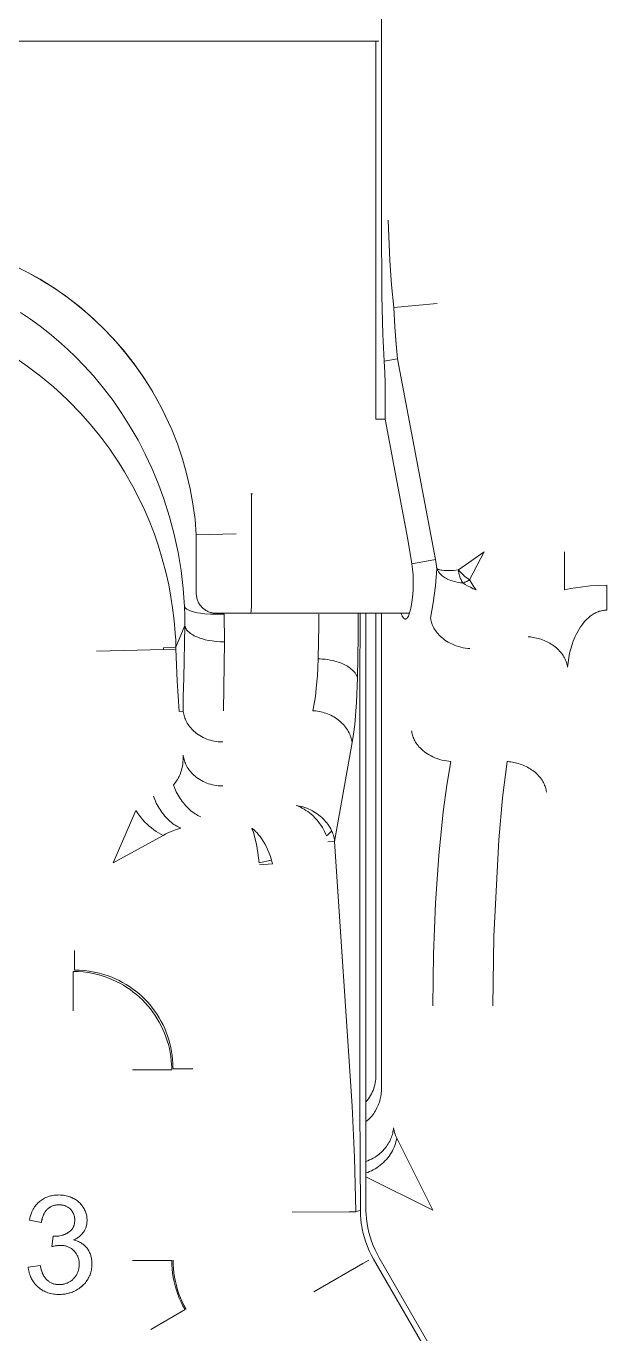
# Model space of a CAD drawing. Header units: millimetres. Extents: x -999 to 4635, y -962 to 3668.
# Drawn here: x 128.4 to 157.6, y 45 to 110.8 of the extents above; entities that cross this region are included whole.
import ezdxf

# ---------------------------------------------------------------- set-up
doc = ezdxf.new("R2010")
doc.units = ezdxf.units.MM
doc.layers.add('GORUNEN', color=7, linetype='Continuous', lineweight=9)

msp = doc.modelspace()

# ---------------------------------------------------------------- linework, layer by layer
at = {"layer": 'GORUNEN'}
for points in [[(146.281, 101), (146.281, 174.738)], [(141.168, 110), (92.832, 110)], [(141.168, 110), (146.149, 110)], [(146, 101), (146, 110)], [(146, 101), (146, 92.238)], [(146.41, 93.909), (146.347, 95.254), (146.305, 97.209), (146.281, 101)], [(146.611, 101), (146.7, 98.967), (146.786, 97.751), (146.894, 96.616)], [(131.625, 96.206), (131.016, 96.72), (130.395, 97.194), (129.763, 97.63), (129.12, 98.029), (128.468, 98.393), (127.811, 98.721), (127.149, 99.014), (126.484, 99.274), (125.816, 99.501), (125.145, 99.697), (124.47, 99.862), (123.785, 99.999), (123.096, 100.105), (122.441, 100.178), (121.786, 100.224)], [(127.8, 98.726), (128.498, 98.377), (129.178, 97.995), (129.839, 97.58), (130.478, 97.133), (131.096, 96.656), (131.689, 96.149), (132.257, 95.614), (132.797, 95.051), (133.31, 94.463), (133.794, 93.851), (134.247, 93.216), (134.669, 92.559), (135.058, 91.883), (135.414, 91.188), (135.735, 90.477), (136.022, 89.752), (136.272, 89.013), (136.487, 88.263), (136.664, 87.503), (136.805, 86.735), (136.907, 85.962), (136.972, 85.184)], [(146.894, 96.616), (149.087, 96.821)], [(136.375, 81.584), (136.31, 82.484), (136.204, 83.388), (136.055, 84.293), (135.862, 85.197), (135.624, 86.098), (135.341, 86.994), (135.04, 87.81), (134.735, 88.54), (134.404, 89.246), (134.044, 89.938), (133.653, 90.619), (133.233, 91.283), (132.785, 91.93), (132.306, 92.56), (131.798, 93.171), (131.336, 93.683), (130.921, 94.111), (130.491, 94.525), (130.047, 94.925), (129.59, 95.31), (129.12, 95.679), (128.637, 96.032), (128.142, 96.368)], [(131.858, 95.995), (131.625, 96.206)], [(131.858, 95.995), (131.625, 96.206)], [(131.858, 95.995), (132.412, 95.457), (132.939, 94.895), (133.438, 94.308), (133.907, 93.698), (134.346, 93.067), (134.754, 92.417), (135.13, 91.748), (135.345, 91.329), (135.548, 90.903)], [(147.092, 94.037), (147.013, 94.774), (146.946, 95.645), (146.894, 96.616)], [(124.806, 95.705), (125.581, 95.365), (126.336, 94.991), (127.069, 94.584), (127.781, 94.144), (128.471, 93.671), (129.141, 93.165), (129.789, 92.625), (130.177, 92.276), (130.555, 91.916)], [(146.41, 93.909), (147.092, 94.037)], [(148.992, 83.953), (147.092, 94.037)], [(146.473, 92.238), (146.465, 92.795), (146.443, 93.353), (146.41, 93.909)], [(146, 90.991), (146, 92.238)], [(146.473, 92.238), (146.473, 90.991)], [(130.555, 91.916), (131.147, 91.306), (131.66, 90.729), (132.126, 90.157), (132.625, 89.487), (133.098, 88.786), (133.368, 88.351), (133.787, 87.616), (134.089, 87.03), (134.377, 86.416), (134.629, 85.827), (134.863, 85.219), (135.07, 84.618), (135.264, 83.982), (135.439, 83.316), (135.585, 82.664), (135.699, 82.059), (135.783, 81.514), (135.86, 80.881), (135.914, 80.247), (135.935, 79.893), (135.948, 79.539)], [(146, 90.991), (146.473, 90.991)], [(147.611, 84.951), (146.473, 90.991)], [(139.805, 87.243), (139.705, 87.243)], [(139.705, 87.243), (139.75, 87.243)], [(139.805, 87.243), (139.75, 87.243)], [(139.75, 82.243), (139.75, 87.243)], [(138.972, 85.243), (136.972, 85.184)], [(136.972, 85.184), (136.972, 82.243)], [(147.611, 84.951), (147.814, 83.731)], [(150.145, 83.422), (150.82, 83.887), (151.438, 84.337)], [(150.707, 82.924), (151.438, 84.337)], [(155.475, 82.417), (155.475, 84.337)], [(147.814, 83.731), (148.992, 83.953)], [(147.814, 83.731), (147.846, 83.451), (147.866, 83.178), (147.875, 82.915), (147.874, 82.663), (147.867, 82.424), (147.853, 82.2), (147.84, 82.052), (147.824, 81.911)], [(149.067, 83.48), (149.032, 83.721), (148.992, 83.953)], [(148.748, 81), (148.877, 81.77), (148.989, 82.618), (149.067, 83.48)], [(150.145, 83.422), (149.904, 83.4), (149.704, 83.391), (149.551, 83.391), (149.426, 83.397), (149.336, 83.405), (149.263, 83.416), (149.211, 83.425), (149.174, 83.435), (149.146, 83.443), (149.128, 83.449), (149.113, 83.455), (149.1, 83.461), (149.089, 83.466), (149.082, 83.47), (149.079, 83.472), (149.074, 83.475), (149.071, 83.478), (149.067, 83.48)], [(150.376, 82.764), (150.256, 82.776), (150.14, 82.793), (150.026, 82.815), (149.927, 82.84), (149.842, 82.866), (149.759, 82.894), (149.68, 82.926), (149.605, 82.96), (149.541, 82.993), (149.486, 83.024), (149.434, 83.056), (149.385, 83.09), (149.339, 83.125), (149.296, 83.162), (149.26, 83.195), (149.23, 83.226), (149.203, 83.257), (149.177, 83.288), (149.153, 83.32), (149.132, 83.352), (149.113, 83.384), (149.096, 83.415), (149.082, 83.444), (149.074, 83.462), (149.067, 83.48)], [(149.067, 83.48), (149.067, 83.48), (149.067, 83.48), (149.067, 83.48), (149.067, 83.48)], [(150.376, 82.764), (150.35, 82.803), (150.325, 82.845), (150.302, 82.888), (150.28, 82.934), (150.259, 82.981), (150.24, 83.03), (150.222, 83.081), (150.205, 83.132), (150.19, 83.185), (150.177, 83.239), (150.166, 83.293), (150.156, 83.348), (150.15, 83.385), (150.145, 83.422)], [(150.145, 83.422), (150.202, 83.353), (150.263, 83.285), (150.328, 83.219), (150.396, 83.155), (150.467, 83.094), (150.54, 83.037), (150.614, 82.983), (150.66, 82.953), (150.707, 82.924)], [(150.376, 82.764), (150.423, 82.78), (150.471, 82.798), (150.521, 82.82), (150.571, 82.845), (150.622, 82.872), (150.664, 82.897), (150.707, 82.924)], [(151.036, 82.417), (150.926, 82.569), (150.816, 82.739), (150.707, 82.924)], [(150.707, 82.924), (150.707, 82.924), (150.707, 82.924), (150.707, 82.924), (150.707, 82.924), (150.707, 82.924), (150.707, 82.924), (150.707, 82.924), (150.707, 82.924), (150.707, 82.924), (150.707, 82.924), (150.707, 82.924), (150.707, 82.924), (150.707, 82.924), (150.707, 82.924), (150.707, 82.924), (150.707, 82.924), (150.707, 82.924), (150.707, 82.924), (150.707, 82.924), (150.707, 82.924), (150.707, 82.924), (150.707, 82.924), (150.707, 82.924), (150.707, 82.924), (150.707, 82.924)], [(136.972, 82.243), (136.973, 82.194), (136.977, 82.145), (136.983, 82.096), (136.992, 82.048), (137.002, 82), (137.015, 81.953), (137.031, 81.906), (137.048, 81.86), (137.068, 81.815), (137.09, 81.772), (137.115, 81.729), (137.141, 81.687), (137.169, 81.647), (137.199, 81.609), (137.231, 81.571), (137.265, 81.536), (137.301, 81.502), (137.338, 81.47), (137.377, 81.44), (137.417, 81.411), (137.458, 81.385), (137.501, 81.361), (137.545, 81.339), (137.59, 81.319), (137.635, 81.301), (137.682, 81.286), (137.729, 81.273), (137.777, 81.262), (137.826, 81.254), (137.874, 81.248), (137.923, 81.244), (137.972, 81.243)], [(139.75, 82.243), (139.741, 81.6), (139.729, 81.376), (139.724, 81.319), (139.719, 81.286), (139.716, 81.269), (139.714, 81.26), (139.713, 81.255), (139.712, 81.252), (139.711, 81.25), (139.71, 81.248), (139.71, 81.247), (139.709, 81.246), (139.709, 81.246), (139.709, 81.245), (139.708, 81.245), (139.708, 81.245), (139.708, 81.244), (139.708, 81.244), (139.708, 81.244), (139.707, 81.244), (139.707, 81.244), (139.707, 81.243), (139.707, 81.243), (139.707, 81.243), (139.707, 81.243), (139.706, 81.243), (139.706, 81.243), (139.706, 81.243), (139.706, 81.243), (139.706, 81.243), (139.706, 81.243), (139.706, 81.243), (139.706, 81.243), (139.705, 81.243), (139.705, 81.243)], [(151.036, 82.417), (150.892, 82.478), (150.747, 82.548), (150.602, 82.626), (150.488, 82.692), (150.376, 82.764)], [(151.036, 82.417), (151.036, 82.417), (151.036, 82.417), (151.036, 82.417), (151.036, 82.417), (151.036, 82.417), (151.036, 82.417), (151.036, 82.417), (151.036, 82.417), (151.036, 82.417), (151.036, 82.417), (151.036, 82.417)], [(155.475, 82.417), (155.78, 82.48)], [(155.78, 82.48), (156.283, 82.561), (156.771, 82.615), (157.183, 82.643), (157.609, 82.653)], [(157.609, 81.396), (157.609, 82.653)], [(136.393, 80.633), (136.391, 81.11), (136.375, 81.584)], [(138.367, 81.201), (137.99, 81.192), (137.678, 81.199), (137.397, 81.219), (137.183, 81.245), (137.017, 81.272), (136.882, 81.301), (136.782, 81.327), (136.707, 81.351), (136.646, 81.373), (136.596, 81.394), (136.555, 81.413), (136.525, 81.429), (136.5, 81.445), (136.479, 81.458), (136.462, 81.471), (136.448, 81.482), (136.437, 81.492), (136.426, 81.503), (136.417, 81.512), (136.41, 81.52), (136.404, 81.529), (136.398, 81.537), (136.393, 81.545), (136.389, 81.551), (136.385, 81.558), (136.382, 81.565), (136.379, 81.572), (136.377, 81.578), (136.375, 81.584)], [(147.824, 81.911), (147.791, 81.685), (147.757, 81.505), (147.723, 81.364), (147.693, 81.264), (147.671, 81.198), (147.649, 81.144), (147.631, 81.104), (147.616, 81.075), (147.602, 81.051), (147.591, 81.034), (147.58, 81.019), (147.572, 81.009), (147.565, 81)], [(138.972, 81.243), (137.972, 81.243)], [(137.972, 81.243), (138.972, 81.243)], [(138.367, 81.201), (138.39, 79.802)], [(138.972, 81.243), (139.705, 81.243)], [(141.502, 81.243), (139.705, 81.243)], [(141.502, 81.243), (141.721, 81.243)], [(141.721, 81.243), (141.502, 81.243)], [(141.721, 81.243), (145.713, 81.243)], [(143.133, 80.644), (143.137, 81.201)], [(145.116, 80.758), (145.116, 81.243)], [(145.209, 81.243), (145.209, 80.593)], [(145.5, 80.593), (145.5, 81.243)], [(145.713, 81.243), (147.686, 81.243)], [(146, 81), (146, 81.243)], [(146, 58), (146, 81)], [(146.281, 81), (146.284, 81.243)], [(146.281, 81), (146.281, 57.377)], [(147.389, 81), (147.38, 81.01), (147.372, 81.021), (147.363, 81.033), (147.355, 81.046), (147.346, 81.06), (147.338, 81.074), (147.327, 81.095), (147.314, 81.121), (147.302, 81.149), (147.285, 81.188), (147.275, 81.215), (147.265, 81.243)], [(147.477, 80.951), (147.473, 80.951), (147.469, 80.951), (147.466, 80.952), (147.462, 80.952), (147.458, 80.953), (147.455, 80.954), (147.451, 80.955), (147.447, 80.956), (147.444, 80.958), (147.44, 80.959), (147.436, 80.961), (147.433, 80.963), (147.429, 80.965), (147.425, 80.968), (147.422, 80.97), (147.418, 80.973), (147.414, 80.976), (147.411, 80.979), (147.406, 80.983), (147.4, 80.988), (147.395, 80.993), (147.392, 80.997), (147.389, 81)], [(147.565, 81), (147.558, 80.992), (147.55, 80.985), (147.544, 80.979), (147.538, 80.974), (147.532, 80.97), (147.526, 80.966), (147.522, 80.964), (147.517, 80.961), (147.512, 80.959), (147.508, 80.957), (147.504, 80.955), (147.5, 80.954), (147.496, 80.953), (147.492, 80.952), (147.488, 80.952), (147.484, 80.951), (147.48, 80.951), (147.477, 80.951)], [(150.729, 79.464), (150.616, 79.474), (150.501, 79.49), (150.385, 79.511), (150.268, 79.538), (150.15, 79.57), (150.034, 79.609), (149.918, 79.653), (149.816, 79.698), (149.726, 79.743), (149.638, 79.791), (149.553, 79.843), (149.471, 79.897), (149.392, 79.955), (149.317, 80.016), (149.245, 80.08), (149.178, 80.146), (149.122, 80.207), (149.074, 80.263), (149.03, 80.32), (148.988, 80.378), (148.95, 80.437), (148.915, 80.496), (148.884, 80.555), (148.855, 80.615), (148.83, 80.675), (148.809, 80.734), (148.79, 80.793), (148.775, 80.852), (148.762, 80.911), (148.754, 80.955), (148.748, 81)], [(155.631, 78.526), (155.657, 78.765), (155.692, 79.001), (155.739, 79.233), (155.796, 79.461), (155.858, 79.664), (155.921, 79.842), (155.964, 79.951), (156.019, 80.079), (156.078, 80.203), (156.142, 80.324), (156.21, 80.441), (156.283, 80.554), (156.361, 80.663), (156.434, 80.757), (156.503, 80.837), (156.574, 80.913), (156.62, 80.957), (156.666, 81)], [(157.609, 81.396), (157.553, 81.396), (157.498, 81.393), (157.443, 81.387), (157.389, 81.379), (157.334, 81.369), (157.281, 81.355), (157.227, 81.34), (157.174, 81.322), (157.121, 81.301), (157.069, 81.278), (157.018, 81.252), (156.967, 81.225), (156.917, 81.194), (156.868, 81.162), (156.82, 81.127), (156.772, 81.091), (156.719, 81.047), (156.666, 81)], [(136.393, 80.633), (135.948, 79.539)], [(136.393, 80.633), (136.348, 77.983)], [(138.39, 79.802), (138.18, 79.808), (137.965, 79.825), (137.77, 79.849), (137.596, 79.878), (137.426, 79.915), (137.279, 79.955), (137.153, 79.995), (137.045, 80.035), (136.954, 80.074), (136.869, 80.115), (136.797, 80.154), (136.738, 80.19), (136.688, 80.224), (136.647, 80.254), (136.608, 80.285), (136.577, 80.314), (136.55, 80.34), (136.526, 80.366), (136.504, 80.392), (136.485, 80.416), (136.47, 80.437), (136.457, 80.458), (136.444, 80.479), (136.434, 80.501), (136.424, 80.522), (136.416, 80.541), (136.41, 80.558), (136.405, 80.575), (136.401, 80.592), (136.397, 80.608), (136.395, 80.621), (136.393, 80.633)], [(143.133, 80.644), (143.097, 78.95)], [(145.116, 80.758), (145.112, 80.061)], [(145.209, 80.593), (145.207, 80.065)], [(145.5, 78.878), (145.5, 80.593)], [(138.39, 79.802), (138.343, 76.343)], [(145.112, 80.061), (145.074, 78.001)], [(145.207, 80.065), (145.194, 78.878)], [(155.631, 78.526), (155.623, 78.583), (155.612, 78.641), (155.598, 78.7), (155.582, 78.759), (155.561, 78.818), (155.538, 78.878), (155.512, 78.938), (155.482, 78.997), (155.449, 79.057), (155.413, 79.116), (155.373, 79.174), (155.33, 79.232), (155.284, 79.288), (155.235, 79.344), (155.183, 79.398), (155.128, 79.451), (155.071, 79.503), (155.01, 79.553), (154.948, 79.601), (154.882, 79.647), (154.815, 79.69), (154.746, 79.732), (154.675, 79.772), (154.603, 79.809), (154.529, 79.843), (154.455, 79.875), (154.379, 79.905), (154.303, 79.932), (154.226, 79.957), (154.149, 79.979), (154.072, 79.998), (153.995, 80.015), (153.919, 80.03), (153.843, 80.042), (153.768, 80.051), (153.709, 80.057), (153.65, 80.062)], [(131.956, 79.329), (133.332, 79.37)], [(135.331, 79.427), (133.332, 79.37)], [(135.329, 79.5), (135.912, 79.533), (135.936, 79.536), (135.943, 79.538), (135.946, 79.538), (135.947, 79.539), (135.948, 79.539)], [(135.331, 79.427), (135.329, 79.5)], [(135.951, 79.443), (135.331, 79.427)], [(135.948, 79.539), (135.951, 79.443)], [(136.112, 76.308), (136.011, 77.852), (135.951, 79.443)], [(142.831, 76.343), (142.898, 76.683), (142.956, 77.062), (143.005, 77.48), (143.057, 78.099), (143.08, 78.515), (143.097, 78.95)], [(145.074, 78.001), (145.064, 78.031), (145.053, 78.061), (145.04, 78.092), (145.026, 78.122), (145.01, 78.153), (144.992, 78.183), (144.973, 78.213), (144.951, 78.243), (144.928, 78.273), (144.904, 78.302), (144.879, 78.33), (144.855, 78.355), (144.831, 78.379), (144.804, 78.403), (144.762, 78.44), (144.71, 78.481), (144.655, 78.521), (144.596, 78.559), (144.534, 78.596), (144.469, 78.632), (144.401, 78.667), (144.33, 78.699), (144.257, 78.73), (144.182, 78.759), (144.104, 78.786), (144.024, 78.811), (143.943, 78.834), (143.833, 78.862), (143.706, 78.889), (143.577, 78.911), (143.442, 78.928), (143.307, 78.941), (143.201, 78.947), (143.097, 78.95)], [(145.194, 78.878), (145.189, 78.008)], [(145.5, 57.366), (145.5, 78.878)], [(136.348, 77.983), (136.317, 77.063), (136.312, 76.326)], [(145.074, 78.001), (145.023, 76.755), (144.934, 75.654), (144.875, 75.172), (144.808, 74.742)], [(145.189, 57.366), (145.189, 78.008)], [(136.312, 76.326), (136.112, 76.308)], [(138.301, 74.775), (138.188, 74.778), (138.073, 74.786), (137.969, 74.799), (137.875, 74.815), (137.78, 74.835), (137.686, 74.859), (137.592, 74.888), (137.498, 74.921), (137.407, 74.958), (137.316, 74.999), (137.228, 75.045), (137.143, 75.095), (137.06, 75.149), (136.981, 75.206), (136.912, 75.261), (136.853, 75.312), (136.796, 75.366), (136.743, 75.421), (136.692, 75.478), (136.644, 75.537), (136.599, 75.597), (136.557, 75.658), (136.519, 75.72), (136.484, 75.783), (136.452, 75.847), (136.423, 75.911), (136.397, 75.975), (136.375, 76.04), (136.355, 76.104), (136.339, 76.169), (136.326, 76.233), (136.318, 76.28), (136.312, 76.326)], [(144.808, 74.742), (144.796, 74.811), (144.781, 74.882), (144.762, 74.953), (144.739, 75.024), (144.713, 75.096), (144.683, 75.167), (144.65, 75.238), (144.612, 75.309), (144.571, 75.379), (144.525, 75.447), (144.476, 75.515), (144.424, 75.581), (144.368, 75.645), (144.308, 75.708), (144.245, 75.768), (144.18, 75.826), (144.111, 75.882), (144.04, 75.935), (143.966, 75.984), (143.89, 76.031), (143.812, 76.075), (143.733, 76.116), (143.652, 76.153), (143.57, 76.187), (143.487, 76.218), (143.404, 76.245), (143.32, 76.269), (143.236, 76.289), (143.153, 76.306), (143.07, 76.32), (142.987, 76.331), (142.909, 76.338), (142.831, 76.343)], [(149.773, 73.793), (149.66, 73.803), (149.545, 73.818), (149.429, 73.84), (149.311, 73.866), (149.194, 73.899), (149.077, 73.938), (148.962, 73.982), (148.86, 74.027), (148.77, 74.072), (148.682, 74.12), (148.597, 74.171), (148.515, 74.226), (148.436, 74.284), (148.36, 74.345), (148.289, 74.409), (148.222, 74.474), (148.165, 74.536), (148.118, 74.592), (148.073, 74.649), (148.032, 74.707), (147.994, 74.765), (147.959, 74.825), (147.927, 74.884), (147.899, 74.944), (147.874, 75.004), (147.852, 75.063), (147.834, 75.122), (147.818, 75.181), (147.806, 75.24), (147.798, 75.284), (147.792, 75.329)], [(144.808, 74.742), (143.923, 69.767)], [(136.312, 74.114), (136.314, 73.997), (136.311, 73.88), (136.303, 73.766), (136.29, 73.653), (136.271, 73.542), (136.25, 73.444), (136.228, 73.357), (136.202, 73.273), (136.172, 73.19), (136.14, 73.11), (136.104, 73.031), (136.065, 72.955), (136.023, 72.882), (135.978, 72.811), (135.93, 72.743), (135.879, 72.678), (135.852, 72.647), (135.825, 72.616)], [(138.301, 72.563), (138.188, 72.566), (138.073, 72.574), (137.969, 72.587), (137.875, 72.603), (137.78, 72.623), (137.686, 72.647), (137.592, 72.676), (137.498, 72.708), (137.407, 72.746), (137.316, 72.787), (137.228, 72.833), (137.143, 72.883), (137.06, 72.936), (136.981, 72.994), (136.912, 73.049), (136.853, 73.1), (136.796, 73.154), (136.743, 73.209), (136.692, 73.266), (136.644, 73.325), (136.599, 73.385), (136.557, 73.446), (136.519, 73.508), (136.484, 73.571), (136.452, 73.635), (136.423, 73.699), (136.397, 73.763), (136.375, 73.828), (136.355, 73.892), (136.339, 73.957), (136.326, 74.021), (136.318, 74.067), (136.312, 74.114)], [(149.389, 71.268), (149.57, 72.598), (149.773, 73.793)], [(152.175, 69.847), (152.364, 71.96), (152.593, 73.793)], [(154.574, 72.256), (154.566, 72.314), (154.555, 72.372), (154.541, 72.43), (154.525, 72.489), (154.504, 72.549), (154.481, 72.608), (154.455, 72.668), (154.425, 72.728), (154.392, 72.787), (154.356, 72.846), (154.316, 72.904), (154.273, 72.962), (154.227, 73.019), (154.178, 73.075), (154.126, 73.129), (154.071, 73.182), (154.014, 73.233), (153.953, 73.283), (153.891, 73.331), (153.825, 73.377), (153.758, 73.421), (153.689, 73.463), (153.618, 73.502), (153.546, 73.539), (153.472, 73.574), (153.398, 73.606), (153.322, 73.635), (153.246, 73.663), (153.169, 73.687), (153.092, 73.709), (153.015, 73.729), (152.938, 73.745), (152.862, 73.76), (152.786, 73.772), (152.711, 73.782), (152.652, 73.788), (152.593, 73.793)], [(137.196, 71.009), (137.124, 71.042), (137.053, 71.079), (136.982, 71.12), (136.911, 71.164), (136.841, 71.212), (136.772, 71.263), (136.703, 71.318), (136.636, 71.376), (136.57, 71.437), (136.506, 71.501), (136.443, 71.568), (136.382, 71.638), (136.322, 71.71), (136.265, 71.784), (136.209, 71.86), (136.156, 71.939), (136.106, 72.019), (136.057, 72.101), (136.012, 72.184), (135.968, 72.269), (135.928, 72.354), (135.891, 72.441), (135.856, 72.528), (135.825, 72.616)], [(136.195, 70.434), (136.126, 70.465), (136.057, 70.501), (135.988, 70.54), (135.918, 70.583), (135.848, 70.631), (135.779, 70.682), (135.71, 70.737), (135.641, 70.795), (135.574, 70.857), (135.508, 70.923), (135.443, 70.991), (135.38, 71.063), (135.319, 71.137), (135.26, 71.213), (135.204, 71.291), (135.15, 71.372), (135.098, 71.453), (135.05, 71.536), (135.004, 71.62), (134.962, 71.704), (134.923, 71.789), (134.886, 71.873), (134.853, 71.957), (134.824, 72.041)], [(132.792, 68.702), (133.934, 71.33)], [(135.305, 70.078), (135.189, 70.138), (135.07, 70.205), (134.952, 70.279), (134.834, 70.361), (134.718, 70.449), (134.605, 70.542), (134.495, 70.641), (134.39, 70.744), (134.29, 70.851), (134.197, 70.96), (134.109, 71.07), (134.029, 71.182), (133.98, 71.256), (133.934, 71.33)], [(143.769, 70.328), (143.729, 70.406), (143.685, 70.483), (143.638, 70.559), (143.586, 70.634), (143.531, 70.707), (143.472, 70.778), (143.41, 70.847), (143.345, 70.914), (143.277, 70.979), (143.206, 71.041), (143.132, 71.1), (143.054, 71.158), (142.971, 71.214), (142.888, 71.266), (142.805, 71.313), (142.718, 71.358), (142.625, 71.401), (142.527, 71.442), (142.429, 71.478), (142.334, 71.508), (142.244, 71.532), (142.157, 71.553), (142.07, 71.569), (141.985, 71.582)], [(143.517, 70.053), (143.473, 70.159), (143.423, 70.266), (143.368, 70.372), (143.308, 70.476), (143.242, 70.579), (143.172, 70.679), (143.097, 70.776), (143.018, 70.87), (142.934, 70.961), (142.842, 71.052), (142.747, 71.138), (142.663, 71.208), (142.578, 71.271), (142.486, 71.335), (142.391, 71.394), (142.3, 71.446), (142.215, 71.489), (142.134, 71.525), (142.059, 71.556), (141.985, 71.582)], [(148.998, 66.665), (149.164, 69.072), (149.389, 71.268)], [(135.305, 70.078), (135.44, 70.148), (135.581, 70.214), (135.727, 70.275), (135.879, 70.332), (136.035, 70.385), (136.195, 70.434)], [(140.134, 68.702), (140.07, 69.197), (139.993, 69.635), (139.92, 69.956), (139.86, 70.171), (139.81, 70.321), (139.788, 70.38), (139.767, 70.434)], [(140.757, 68.834), (140.702, 69.007), (140.639, 69.176), (140.57, 69.34), (140.495, 69.498), (140.414, 69.649), (140.33, 69.792), (140.25, 69.913), (140.177, 70.015), (140.101, 70.11), (140.025, 70.198), (139.955, 70.27), (139.892, 70.331), (139.828, 70.386), (139.797, 70.41), (139.767, 70.434)], [(132.792, 68.702), (135.305, 70.078)], [(143.769, 70.328), (143.765, 70.319), (143.76, 70.309), (143.755, 70.299), (143.749, 70.288), (143.743, 70.278), (143.736, 70.267), (143.728, 70.256), (143.717, 70.241), (143.703, 70.224), (143.688, 70.207), (143.672, 70.189), (143.649, 70.166), (143.62, 70.138), (143.589, 70.11), (143.554, 70.081), (143.517, 70.053)], [(143.589, 69.745), (143.923, 69.767)], [(143.923, 69.767), (143.912, 69.854), (143.897, 69.94), (143.88, 70.017), (143.861, 70.086), (143.84, 70.154), (143.816, 70.221), (143.793, 70.275), (143.769, 70.328)], [(143.923, 69.767), (144.801, 56.47)], [(151.933, 65.002), (152.175, 69.847)], [(140.757, 68.834), (140.134, 68.702)], [(140.802, 68.647), (140.148, 68.603)], [(140.802, 68.647), (140.79, 68.709), (140.775, 68.772), (140.757, 68.834)], [(148.863, 61.503), (148.897, 64.118), (148.998, 66.665)], [(151.886, 61.503), (151.933, 65.002)], [(130.849, 63.301), (130.849, 64.291)], [(130.791, 63.242), (131.041, 63.234), (131.29, 63.213), (131.538, 63.18), (131.784, 63.135), (132.002, 63.083), (132.197, 63.029), (132.39, 62.967), (132.58, 62.896), (132.766, 62.819), (132.949, 62.734), (133.129, 62.641), (133.305, 62.541), (133.476, 62.435), (133.643, 62.321), (133.806, 62.201), (133.963, 62.074), (134.115, 61.941), (134.261, 61.802), (134.402, 61.657), (134.537, 61.507), (134.665, 61.351), (134.787, 61.19), (134.903, 61.025), (135.012, 60.854), (135.113, 60.68), (135.208, 60.501), (135.295, 60.319), (135.375, 60.133), (135.447, 59.944), (135.512, 59.753), (135.569, 59.558), (135.618, 59.362), (135.658, 59.164), (135.691, 58.964), (135.716, 58.763), (135.733, 58.561), (135.739, 58.426), (135.742, 58.291)], [(130.791, 61.261), (130.791, 63.242)], [(130.849, 63.301), (131.099, 63.295), (131.348, 63.278), (131.595, 63.248), (131.841, 63.206), (132.083, 63.152), (132.323, 63.086), (132.535, 63.016), (132.723, 62.945), (132.907, 62.867), (133.088, 62.781), (133.266, 62.688), (133.439, 62.588), (133.608, 62.481), (133.773, 62.367), (133.932, 62.247), (134.087, 62.12), (134.236, 61.987), (134.38, 61.848), (134.517, 61.703), (134.649, 61.553), (134.774, 61.397), (134.893, 61.237), (135.006, 61.071), (135.111, 60.901), (135.21, 60.727), (135.301, 60.548), (135.385, 60.367), (135.462, 60.181), (135.531, 59.993), (135.592, 59.801), (135.646, 59.607), (135.691, 59.411), (135.729, 59.213), (135.759, 59.014), (135.781, 58.813), (135.795, 58.612), (135.799, 58.481), (135.801, 58.349)], [(133.761, 58.291), (135.742, 58.291)], [(135.801, 58.349), (136.791, 58.349)], [(145.5, 56.677), (145.563, 56.752), (145.622, 56.83), (145.677, 56.91), (145.728, 56.993), (145.775, 57.079), (145.818, 57.166), (145.856, 57.256), (145.89, 57.347), (145.92, 57.44), (145.945, 57.535), (145.965, 57.63), (145.981, 57.726), (145.992, 57.823), (145.998, 57.911), (146, 58)], [(145.189, 57.366), (145.193, 56.496)], [(145.5, 55.688), (145.563, 55.739), (145.623, 55.793), (145.681, 55.849), (145.737, 55.908), (145.79, 55.969), (145.841, 56.033), (145.888, 56.097), (145.933, 56.164), (145.976, 56.232), (146.015, 56.303), (146.053, 56.374), (146.087, 56.448), (146.119, 56.522), (146.147, 56.597), (146.173, 56.673), (146.195, 56.75), (146.217, 56.832), (146.234, 56.907), (146.246, 56.969), (146.258, 57.048), (146.269, 57.137), (146.276, 57.225), (146.28, 57.302), (146.281, 57.377)], [(145.5, 51.34), (145.5, 57.366)], [(144.801, 56.47), (144.93, 53.885), (144.984, 51.162)], [(145.193, 56.496), (145.219, 51.223)], [(145.5, 53.686), (145.593, 53.721), (145.686, 53.76), (145.778, 53.803), (145.868, 53.851), (145.956, 53.903), (146.041, 53.96), (146.124, 54.02), (146.204, 54.085), (146.28, 54.153), (146.352, 54.224), (146.421, 54.298), (146.479, 54.367), (146.528, 54.431), (146.574, 54.497), (146.617, 54.563), (146.656, 54.631), (146.693, 54.699), (146.726, 54.768), (146.756, 54.837), (146.783, 54.907), (146.806, 54.977), (146.826, 55.046), (146.844, 55.115), (146.858, 55.184), (146.869, 55.252), (146.877, 55.318), (146.882, 55.382)], [(146.882, 55.382), (146.896, 55.303), (146.914, 55.224), (146.936, 55.144), (146.961, 55.064), (146.991, 54.985), (147.019, 54.919), (147.05, 54.854)], [(147.05, 54.854), (147.032, 54.765), (147.01, 54.676), (146.983, 54.585), (146.951, 54.494), (146.915, 54.403), (146.873, 54.311), (146.827, 54.221), (146.776, 54.131), (146.72, 54.042), (146.66, 53.955), (146.595, 53.87), (146.526, 53.788), (146.453, 53.709), (146.377, 53.633), (146.298, 53.561), (146.215, 53.492), (146.13, 53.428), (146.043, 53.368), (145.955, 53.312), (145.865, 53.261), (145.774, 53.215), (145.683, 53.174), (145.591, 53.138), (145.5, 53.106)], [(147.05, 54.854), (148.863, 51.229)], [(145.5, 52.91), (148.863, 51.229)], [(129.086, 51.668), (129.135, 51.707), (129.185, 51.744), (129.237, 51.779), (129.29, 51.811), (129.345, 51.841), (129.401, 51.868), (129.459, 51.892), (129.517, 51.914), (129.577, 51.934), (129.638, 51.951), (129.7, 51.965), (129.763, 51.977), (129.827, 51.986), (129.892, 51.993), (129.957, 51.998), (130.006, 51.999), (130.054, 52)], [(130.054, 52), (130.139, 51.998), (130.223, 51.992), (130.298, 51.983), (130.365, 51.972), (130.431, 51.958), (130.496, 51.942), (130.561, 51.922), (130.624, 51.9), (130.686, 51.876), (130.739, 51.852), (130.791, 51.827)], [(130.054, 52), (130.141, 51.998)], [(128.587, 50.732), (128.606, 50.825), (128.629, 50.916), (128.655, 51.005), (128.682, 51.083), (128.71, 51.151), (128.74, 51.217), (128.774, 51.282), (128.81, 51.344), (128.845, 51.398), (128.878, 51.445), (128.913, 51.491), (128.951, 51.535), (128.99, 51.577), (129.031, 51.618), (129.058, 51.643), (129.086, 51.668)], [(128.846, 51.401), (128.876, 51.443), (128.908, 51.484), (128.941, 51.523)], [(129.487, 51.286), (129.466, 51.266), (129.446, 51.245), (129.427, 51.223), (129.408, 51.2), (129.391, 51.177), (129.374, 51.152), (129.357, 51.128), (129.342, 51.102), (129.327, 51.076), (129.313, 51.049), (129.3, 51.022), (129.288, 50.994), (129.272, 50.956), (129.256, 50.912), (129.242, 50.867), (129.228, 50.821), (129.216, 50.774), (129.206, 50.727), (129.196, 50.676), (129.187, 50.625)], [(129.487, 51.286), (129.463, 51.263), (129.441, 51.239), (129.419, 51.213), (129.398, 51.187), (129.378, 51.159), (129.359, 51.13)], [(130.067, 51.505), (130.018, 51.503), (129.969, 51.5), (129.926, 51.495), (129.887, 51.489), (129.849, 51.481), (129.812, 51.471), (129.776, 51.46), (129.74, 51.447), (129.705, 51.432), (129.671, 51.416), (129.637, 51.398), (129.604, 51.378), (129.573, 51.357), (129.542, 51.334), (129.514, 51.311), (129.487, 51.286)], [(130.067, 51.505), (130.016, 51.503), (129.971, 51.5), (129.931, 51.496), (129.892, 51.49), (129.854, 51.482), (129.817, 51.472), (129.78, 51.461), (129.745, 51.449), (129.71, 51.435), (129.676, 51.419), (129.643, 51.401), (129.611, 51.382), (129.58, 51.361), (129.549, 51.339), (129.519, 51.315), (129.503, 51.301), (129.487, 51.286)], [(130.641, 51.289), (130.616, 51.313), (130.591, 51.335), (130.564, 51.356), (130.537, 51.376), (130.508, 51.394), (130.479, 51.41), (130.449, 51.426), (130.418, 51.44), (130.387, 51.452), (130.355, 51.463), (130.322, 51.473), (130.288, 51.481), (130.255, 51.488), (130.22, 51.494), (130.185, 51.498), (130.15, 51.502), (130.114, 51.504), (130.091, 51.504), (130.067, 51.505)], [(130.641, 51.289), (130.616, 51.313), (130.591, 51.335), (130.565, 51.355), (130.538, 51.375), (130.51, 51.392), (130.482, 51.409), (130.453, 51.424), (130.422, 51.438), (130.392, 51.45), (130.36, 51.461), (130.327, 51.471), (130.294, 51.48), (130.26, 51.487), (130.225, 51.493), (130.19, 51.498), (130.153, 51.501), (130.116, 51.504), (130.092, 51.504), (130.067, 51.505)], [(130.862, 50.742), (130.861, 50.784), (130.859, 50.826), (130.854, 50.867), (130.848, 50.904), (130.841, 50.936), (130.832, 50.968), (130.822, 51), (130.811, 51.03), (130.799, 51.061), (130.785, 51.09), (130.77, 51.119), (130.754, 51.148), (130.736, 51.175), (130.717, 51.202), (130.696, 51.228), (130.675, 51.254), (130.658, 51.272), (130.641, 51.289)], [(130.862, 50.742), (130.861, 50.786), (130.858, 50.828), (130.854, 50.866), (130.848, 50.899), (130.842, 50.932), (130.833, 50.964), (130.824, 50.995), (130.813, 51.026), (130.801, 51.056), (130.788, 51.085), (130.773, 51.114), (130.757, 51.142), (130.74, 51.169), (130.721, 51.196), (130.701, 51.222), (130.68, 51.247), (130.661, 51.269), (130.641, 51.289)], [(130.7, 51.87), (130.746, 51.849), (130.791, 51.827)], [(130.791, 51.827), (130.844, 51.799), (130.896, 51.768), (130.946, 51.736), (130.994, 51.701), (131.04, 51.665), (131.085, 51.627), (131.127, 51.587), (131.167, 51.544), (131.205, 51.5), (131.241, 51.455), (131.274, 51.407), (131.306, 51.358)], [(130.791, 51.827), (130.853, 51.794)], [(131.306, 51.358), (131.334, 51.309), (131.359, 51.26), (131.383, 51.21), (131.403, 51.159), (131.422, 51.107), (131.438, 51.054), (131.451, 51.001), (131.462, 50.948), (131.471, 50.893), (131.477, 50.839), (131.481, 50.784), (131.482, 50.729)], [(131.306, 51.358), (131.325, 51.325), (131.337, 51.304), (131.348, 51.283)], [(145.559, 50.572), (145.529, 50.801), (145.51, 51.032), (145.502, 51.186), (145.5, 51.34)], [(128.587, 50.732), (128.595, 50.775)], [(129.187, 50.625), (128.587, 50.732)], [(129.257, 50.913), (129.236, 50.848), (129.218, 50.78), (129.202, 50.708), (129.194, 50.667), (129.187, 50.625)], [(130.556, 50.126), (130.581, 50.143), (130.605, 50.161), (130.628, 50.18), (130.65, 50.199), (130.671, 50.22), (130.691, 50.241), (130.71, 50.263), (130.728, 50.286), (130.745, 50.31), (130.76, 50.334), (130.775, 50.359), (130.788, 50.385), (130.8, 50.412), (130.811, 50.439), (130.821, 50.467), (130.83, 50.495), (130.838, 50.524), (130.845, 50.554), (130.85, 50.584), (130.855, 50.615), (130.858, 50.646), (130.861, 50.678), (130.862, 50.71), (130.862, 50.742)], [(130.556, 50.126), (130.581, 50.143), (130.605, 50.161), (130.628, 50.18), (130.65, 50.199), (130.67, 50.219), (130.69, 50.24), (130.709, 50.262), (130.726, 50.284), (130.743, 50.307), (130.758, 50.331), (130.773, 50.355), (130.786, 50.381), (130.798, 50.407), (130.809, 50.433), (130.819, 50.461), (130.828, 50.489), (130.836, 50.518), (130.843, 50.548), (130.849, 50.578), (130.854, 50.609), (130.858, 50.641), (130.86, 50.674), (130.862, 50.708), (130.862, 50.742)], [(131.482, 50.729), (131.481, 50.677), (131.477, 50.626), (131.471, 50.575), (131.463, 50.525), (131.453, 50.475), (131.441, 50.431), (131.429, 50.392), (131.416, 50.354), (131.401, 50.316), (131.384, 50.279), (131.365, 50.242), (131.346, 50.206), (131.329, 50.179), (131.312, 50.152)], [(131.482, 50.729), (131.481, 50.679)], [(141.797, 51.131), (144.65, 51.147)], [(144.65, 51.147), (144.873, 51.155), (144.944, 51.159), (144.968, 51.161), (144.984, 51.162)], [(144.984, 51.162), (145.219, 51.223)], [(145.264, 50.572), (145.239, 50.788), (145.224, 51.005), (145.219, 51.223)], [(129.872, 49.924), (129.933, 49.925), (129.995, 49.929), (130.055, 49.936), (130.115, 49.946), (130.174, 49.959), (130.226, 49.972), (130.272, 49.987), (130.318, 50.003), (130.362, 50.021), (130.407, 50.041), (130.45, 50.063), (130.492, 50.086), (130.525, 50.106), (130.556, 50.126)], [(129.872, 49.924), (129.935, 49.925), (129.997, 49.929), (130.057, 49.937), (130.117, 49.946), (130.176, 49.959), (130.233, 49.975), (130.284, 49.991), (130.329, 50.008), (130.374, 50.026), (130.417, 50.046), (130.46, 50.068), (130.502, 50.092), (130.529, 50.109), (130.556, 50.126)], [(131.312, 50.152), (131.285, 50.112), (131.255, 50.074), (131.224, 50.037), (131.191, 50.001), (131.157, 49.967), (131.121, 49.934), (131.083, 49.903), (131.043, 49.873), (131.002, 49.844), (130.959, 49.817), (130.915, 49.792), (130.87, 49.768), (130.839, 49.753), (130.807, 49.738)], [(145.88, 48.78), (145.769, 48.984), (145.667, 49.192), (145.576, 49.404), (145.494, 49.621), (145.423, 49.841), (145.362, 50.064), (145.312, 50.29), (145.286, 50.43), (145.264, 50.572)], [(145.559, 50.572), (145.6, 50.345), (145.651, 50.12), (145.713, 49.897), (145.784, 49.678), (145.866, 49.462), (145.958, 49.25), (146.059, 49.043), (146.17, 48.84)], [(129.709, 49.402), (129.774, 49.934)], [(130.132, 49.467), (130.089, 49.466), (130.045, 49.463), (130, 49.459), (129.954, 49.453), (129.892, 49.442), (129.82, 49.428), (129.765, 49.416), (129.709, 49.402)], [(130.132, 49.467), (130.09, 49.466), (130.045, 49.463), (129.997, 49.458), (129.947, 49.452), (129.877, 49.44), (129.795, 49.423), (129.709, 49.402)], [(129.774, 49.934), (129.82, 49.927), (129.841, 49.925), (129.857, 49.924), (129.872, 49.924)], [(129.774, 49.934), (129.813, 49.928), (129.846, 49.925), (129.859, 49.924), (129.872, 49.924)], [(130.817, 49.2), (130.787, 49.229), (130.757, 49.256), (130.725, 49.282), (130.692, 49.306), (130.658, 49.328), (130.623, 49.349), (130.588, 49.368), (130.551, 49.385), (130.514, 49.401), (130.475, 49.415), (130.436, 49.427), (130.396, 49.438), (130.356, 49.446), (130.315, 49.454), (130.273, 49.459), (130.231, 49.464), (130.188, 49.466), (130.16, 49.467), (130.132, 49.467)], [(130.817, 49.2), (130.787, 49.229), (130.757, 49.256), (130.725, 49.282), (130.693, 49.305), (130.66, 49.327), (130.625, 49.348), (130.59, 49.367), (130.554, 49.384), (130.517, 49.399), (130.479, 49.413), (130.441, 49.426), (130.401, 49.436), (130.361, 49.446), (130.319, 49.453), (130.277, 49.459), (130.234, 49.463), (130.19, 49.466), (130.161, 49.467), (130.132, 49.467)], [(130.828, 49.748), (130.807, 49.738)], [(130.807, 49.738), (130.876, 49.72), (130.942, 49.699), (131.001, 49.678), (131.052, 49.657), (131.102, 49.634), (131.15, 49.608), (131.197, 49.581), (131.242, 49.551), (131.286, 49.52), (131.324, 49.49), (131.356, 49.461), (131.388, 49.431), (131.418, 49.399), (131.448, 49.367), (131.467, 49.344), (131.485, 49.321)], [(130.807, 49.738), (130.862, 49.724)], [(131.485, 49.321), (131.514, 49.281), (131.541, 49.24), (131.567, 49.198), (131.59, 49.154), (131.612, 49.11), (131.631, 49.064), (131.649, 49.017), (131.665, 48.969), (131.679, 48.92), (131.691, 48.871), (131.701, 48.82), (131.71, 48.769), (131.716, 48.717), (131.721, 48.664), (131.724, 48.611), (131.726, 48.572), (131.726, 48.532)], [(131.485, 49.321), (131.515, 49.279), (131.544, 49.236), (131.57, 49.192), (131.589, 49.156), (131.607, 49.12)], [(131.087, 48.516), (131.086, 48.575), (131.082, 48.627), (131.077, 48.674), (131.069, 48.72), (131.06, 48.765), (131.048, 48.809), (131.035, 48.852), (131.021, 48.89), (131.006, 48.924), (130.991, 48.957), (130.974, 48.99), (130.956, 49.021), (130.937, 49.052), (130.916, 49.083), (130.894, 49.112), (130.871, 49.141), (130.846, 49.169), (130.832, 49.185), (130.817, 49.2)], [(131.087, 48.516), (131.086, 48.571), (131.082, 48.625), (131.076, 48.678), (131.068, 48.724), (131.06, 48.764), (131.05, 48.804), (131.038, 48.843), (131.024, 48.881), (131.009, 48.918), (130.992, 48.954), (130.974, 48.99), (130.954, 49.025), (130.933, 49.058), (130.909, 49.091), (130.885, 49.124), (130.858, 49.155), (130.838, 49.178), (130.817, 49.2)], [(131.715, 48.73), (131.716, 48.716)], [(135.742, 48.712), (133.761, 48.712)], [(136.405, 46.237), (136.301, 46.426), (136.205, 46.62), (136.118, 46.817), (136.039, 47.019), (135.97, 47.223), (135.909, 47.43), (135.858, 47.64), (135.816, 47.852), (135.783, 48.066), (135.76, 48.281), (135.746, 48.496), (135.742, 48.712)], [(136.464, 46.252), (136.36, 46.442), (136.265, 46.636), (136.178, 46.834), (136.1, 47.035), (136.031, 47.24), (135.971, 47.447), (135.919, 47.656), (135.877, 47.868), (135.844, 48.081), (135.82, 48.296), (135.806, 48.512), (135.801, 48.728)], [(145.351, 48.561), (145.647, 48.716)], [(150.556, 40.681), (145.88, 48.78)], [(150.83, 40.768), (146.17, 48.84)], [(128.522, 48.375), (129.125, 48.457)], [(129.008, 47.381), (128.952, 47.434), (128.904, 47.483), (128.864, 47.529), (128.825, 47.577), (128.789, 47.626), (128.754, 47.677), (128.722, 47.729), (128.693, 47.782), (128.665, 47.837), (128.64, 47.893), (128.618, 47.95), (128.597, 48.008), (128.579, 48.068), (128.563, 48.128), (128.55, 48.19), (128.538, 48.252), (128.529, 48.314), (128.522, 48.375)], [(129.125, 48.457), (129.152, 48.339), (129.177, 48.246), (129.204, 48.163), (129.232, 48.091), (129.259, 48.028), (129.286, 47.973), (129.312, 47.926), (129.336, 47.886), (129.36, 47.851), (129.385, 47.817), (129.411, 47.785), (129.436, 47.758), (129.455, 47.739), (129.474, 47.72)], [(129.125, 48.457), (129.152, 48.337), (129.18, 48.236), (129.209, 48.151), (129.236, 48.079), (129.263, 48.018), (129.289, 47.967), (129.313, 47.923), (129.339, 47.882), (129.366, 47.843), (129.391, 47.81), (129.414, 47.782), (129.438, 47.755), (129.456, 47.737), (129.474, 47.72)], [(130.797, 47.789), (130.835, 47.829), (130.866, 47.866), (130.893, 47.9), (130.918, 47.936), (130.942, 47.972), (130.964, 48.01), (130.984, 48.048), (131.002, 48.087), (131.018, 48.127), (131.033, 48.168), (131.046, 48.209), (131.057, 48.252), (131.067, 48.295), (131.074, 48.338), (131.08, 48.383), (131.084, 48.427), (131.087, 48.471), (131.087, 48.516)], [(130.797, 47.789), (130.835, 47.829), (130.867, 47.866), (130.893, 47.901), (130.918, 47.936), (130.942, 47.972), (130.963, 48.009), (130.983, 48.047), (131.001, 48.085), (131.018, 48.125), (131.032, 48.165), (131.045, 48.206), (131.056, 48.248), (131.066, 48.291), (131.074, 48.335), (131.08, 48.379), (131.084, 48.425), (131.087, 48.47), (131.087, 48.516)], [(131.726, 48.532), (131.724, 48.448), (131.719, 48.374), (131.711, 48.307), (131.7, 48.242), (131.687, 48.177), (131.67, 48.113), (131.651, 48.05), (131.629, 47.989), (131.604, 47.928), (131.576, 47.869), (131.545, 47.811), (131.512, 47.754), (131.476, 47.699), (131.437, 47.645), (131.396, 47.592), (131.352, 47.541), (131.307, 47.493), (131.26, 47.447)], [(131.726, 48.532), (131.725, 48.459)], [(142.88, 47.135), (145.351, 48.561)], [(129.008, 47.381), (128.977, 47.41), (128.946, 47.439)], [(130.077, 47), (129.976, 47.002), (129.886, 47.009), (129.807, 47.018), (129.728, 47.031), (129.651, 47.047), (129.575, 47.067), (129.509, 47.088), (129.45, 47.109), (129.392, 47.133), (129.335, 47.16), (129.28, 47.188), (129.226, 47.219), (129.173, 47.253), (129.122, 47.289), (129.072, 47.327), (129.04, 47.354), (129.008, 47.381)], [(129.244, 47.209), (129.184, 47.246), (129.126, 47.286), (129.069, 47.329), (129.038, 47.355), (129.008, 47.381)], [(129.474, 47.72), (129.504, 47.694), (129.536, 47.669), (129.568, 47.645), (129.601, 47.623), (129.636, 47.603), (129.671, 47.585), (129.707, 47.568), (129.743, 47.553), (129.781, 47.54), (129.819, 47.529), (129.858, 47.519), (129.898, 47.511), (129.938, 47.505), (129.978, 47.5), (130.019, 47.497), (130.05, 47.496), (130.08, 47.495)], [(129.474, 47.72), (129.504, 47.694), (129.536, 47.669), (129.568, 47.645), (129.601, 47.624), (129.635, 47.604), (129.669, 47.586), (129.705, 47.569), (129.741, 47.554), (129.778, 47.541), (129.816, 47.53), (129.855, 47.52), (129.894, 47.512), (129.935, 47.505), (129.976, 47.5), (130.018, 47.497), (130.049, 47.496), (130.08, 47.495)], [(131.26, 47.447), (131.202, 47.394), (131.142, 47.344), (131.08, 47.297), (131.022, 47.258), (130.968, 47.225), (130.914, 47.194), (130.858, 47.166), (130.801, 47.14), (130.742, 47.116), (130.683, 47.094), (130.623, 47.075), (130.562, 47.058), (130.5, 47.043), (130.436, 47.031), (130.373, 47.02), (130.308, 47.012), (130.243, 47.006), (130.177, 47.002), (130.127, 47.001), (130.077, 47)], [(130.08, 47.495), (130.136, 47.497), (130.191, 47.501), (130.239, 47.506), (130.283, 47.513), (130.325, 47.522), (130.367, 47.532), (130.409, 47.545), (130.449, 47.559), (130.489, 47.575), (130.528, 47.593), (130.566, 47.612), (130.603, 47.634), (130.639, 47.657), (130.675, 47.682), (130.709, 47.709), (130.743, 47.737), (130.77, 47.762), (130.797, 47.789)], [(130.08, 47.495), (130.138, 47.497), (130.194, 47.501), (130.243, 47.507), (130.287, 47.514), (130.329, 47.523), (130.371, 47.533), (130.412, 47.546), (130.452, 47.56), (130.491, 47.576), (130.53, 47.594), (130.567, 47.613), (130.604, 47.634), (130.64, 47.657), (130.675, 47.682), (130.709, 47.708), (130.742, 47.737), (130.77, 47.762), (130.797, 47.789)], [(131.26, 47.447), (131.228, 47.417), (131.196, 47.388)], [(131.297, 47.483), (131.26, 47.447)], [(131.419, 47.621), (131.419, 47.621)], [(130.077, 47), (130.016, 47.001), (129.955, 47.004)], [(130.62, 47.074), (130.603, 47.069)], [(136.405, 46.237), (134.69, 45.246)]]:
    msp.add_lwpolyline(points, dxfattribs=at)

doc.saveas('drawing.dxf')
